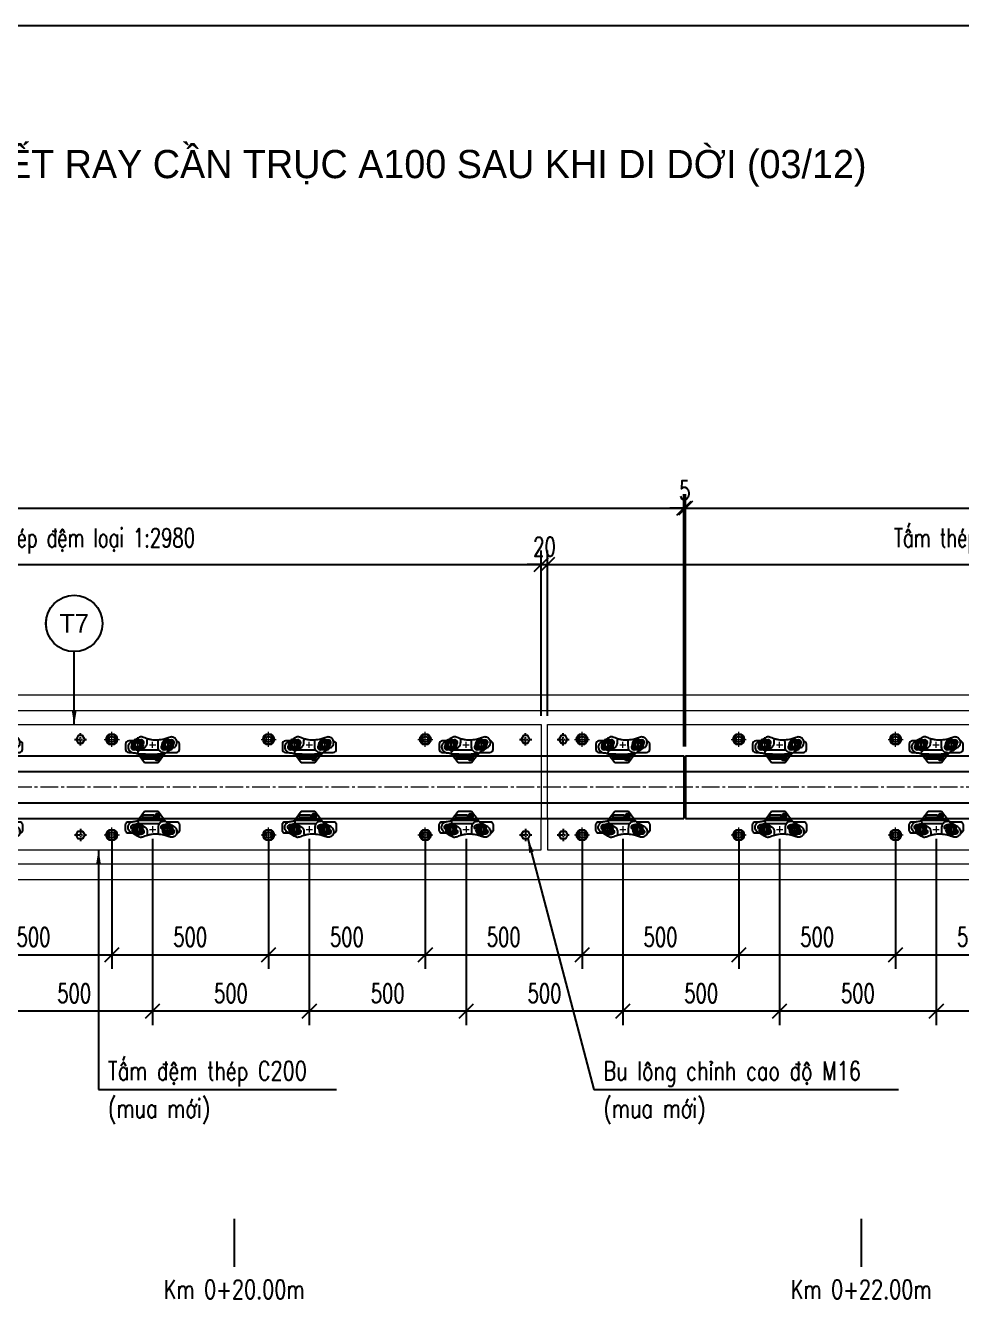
# Model space of a CAD drawing. Header units: millimetres. Extents: x 105795 to 260623, y -660711 to -234400.
# Drawn here: x 154899 to 157885, y -316960 to -312877 of the extents above; entities that cross this region are included whole.
import ezdxf
from ezdxf.enums import TextEntityAlignment as Align

# ---------------------------------------------------------------- set-up
doc = ezdxf.new("R2010")
doc.units = ezdxf.units.MM
doc.header["$LTSCALE"] = 150
doc.header["$MEASUREMENT"] = 0
doc.linetypes.add('CENTER', pattern=[2, 1.25, -0.25, 0.25, -0.25])
doc.linetypes.add('CENTER2', pattern=[1.125, 0.75, -0.125, 0.125, -0.125])
doc.layers.get('Defpoints').update_dxf_attribs({"color": 255})
for name, color, linetype in [('Bulong chinh cao do', 7, 'Continuous'), ('GhichuLytrinh', 2, 'Continuous'), ('PART', 3, 'Continuous'), ('Ray moi', 1, 'Continuous'), ('T-Dim', 8, 'Continuous'), ('T-Hatch', 8, 'Continuous'), ('T-Thay', 3, 'Continuous'), ('T-Truc', 13, 'CENTER2'), ('Tam thep dem', 2, 'Continuous'), ('TEXT', 4, 'Continuous')]:
    doc.layers.add(name, color=color, linetype=linetype)
doc.styles.add('HOA', font='VHAVAN.TTF', dxfattribs={"width": 0.85})
doc.styles.add('THUONG', font='vnsimple.shx', dxfattribs={"width": 0.75})
doc.styles.add('vnsimple', font='vnsimple.shx', dxfattribs={"width": 0.7})
doc.dimstyles.new('30L', dxfattribs={"dimscale": 300, "dimtxt": 0.2, "dimasz": 0.15, "dimexe": 0.15, "dimexo": 0.1, "dimgap": 0.09, "dimtad": 1, "dimdsep": 46, "dimtxsty": 'vnsimple', "dimblk": 'OBLIQUE', "dimcen": 0.09, "dimdle": 0.1, "dimclrd": 256, "dimclre": 256, "dimclrt": 3, "dimadec": 0, "dimazin": 0, "dimtfac": 1, "dimtix": 1, "dimtmove": 1, "dimatfit": 3, "dimfxl": 1, "dimtolj": 1, "dimtzin": 0, "dimarcsym": 0})

# ---------------------------------------------------------------- blocks, each defined once
blk = doc.blocks.new('Bulong M16 chinh cao do')
at = {"layer": 'Bulong chinh cao do', "lineweight": -3}
blk.add_lwpolyline([(-13.9, 0), (-6.9, -12), (6.9, -12), (13.9, 0), (6.9, 12), (-6.9, 12)], close=True, dxfattribs=at)
at = {"layer": 'T-Truc', "color": 250, "linetype": 'CENTER', "lineweight": -3, "ltscale": 0.1}
for p, q in [((-19.4, 0), (19.4, 0)), ((0, -19.4), (0, 19.4))]:
    blk.add_line(p, q, dxfattribs=at)
blk = doc.blocks.new('BU LONG')
at = {"layer": 'PART', "color": 2, "linetype": 'ByBlock', "lineweight": 9, "ltscale": 0.1}
for p, q in [((587063.7, -184968.2), (587063.7, -184920.2)), ((587039.7, -184944.2), (587087.7, -184944.2))]:
    blk.add_line(p, q, dxfattribs=at)
at = {"layer": 'PART', "color": 8, "linetype": 'Continuous'}
blk.add_lwpolyline([(587055.4, -184929.8), (587047.1, -184944.2), (587055.4, -184958.6), (587072.1, -184958.6), (587080.4, -184944.2), (587072.1, -184929.8)], close=True, dxfattribs=at)
at = {"layer": 'PART', "color": 2, "linetype": 'Continuous'}
for radius in [17.6, 8.8]:
    blk.add_circle((587063.7, -184944.2), radius, dxfattribs=at)
blk = doc.blocks.new('coc1')
at = {"layer": 'T-Dim', "color": 250}
for p, q in [((252126.1, -30948.7), (252141.5, -30948.7)), ((252151.5, -30976.2), (252151.5, -31038.5)), ((252171.9, -30984.6), (252171.2, -30984.6)), ((252171.2, -30984.6), (252171.3, -30985.4)), ((252174.9, -30991.4), (252177.5, -30991.4)), ((252177.5, -30983), (252175.9, -30983)), ((252175.9, -30983), (252175.9, -30984.6)), ((252175.9, -30985.9), (252175.9, -30987.5)), ((252177.5, -30987.5), (252175.9, -30987.5)), ((252177.8, -30983.6), (252177.8, -30984.6)), ((252177.8, -30986.9), (252177.8, -30985.9)), ((252178.3, -30984.6), (252178.4, -30984.6)), ((252181.8, -30986.4), (252181.8, -30984)), ((252172.9, -31027.2), (252172.9, -30993.4)), ((252174.9, -31029.2), (252177.5, -31029.2)), ((252179.5, -30993.4), (252179.5, -31027.2)), ((252126.3, -31045.1), (252141.7, -31045.1))]:
    blk.add_line(p, q, dxfattribs=at)
at = {"layer": 'T-Dim', "color": 8}
for p, q in [((252148.7, -30911), (252131.7, -30911)), ((252158.7, -30953.7), (252158.7, -30921)), ((252163.3, -30958.5), (252191, -30979.2)), ((252191, -30979.2), (252191, -31022.5)), ((252191, -31022.5), (252163.3, -31043.3)), ((252121.7, -31059.7), (252121.7, -31073)), ((252158.7, -31073), (252158.7, -31062.1)), ((252131.7, -31083), (252148.7, -31083))]:
    blk.add_line(p, q, dxfattribs=at)
at = {"layer": 'T-Dim', "color": 250}
for points in [[(252147.6, -30948.5), (252140.6, -30936.7), (252126.7, -30936.8), (252120, -30948.9), (252127.1, -30960.8), (252140.9, -30960.6)], [(252147.9, -31044.8), (252140.8, -31033), (252127, -31033.1), (252120.2, -31045.2), (252127.3, -31057.1), (252141.1, -31056.9)]]:
    blk.add_lwpolyline(points, close=True, dxfattribs=at)
blk.add_lwpolyline([(252172.3, -30985.9), (252171.8, -30985.9, -0.402189), (252171.3, -30985.4, -0.402189)], format="xyb", dxfattribs=at)
for points in [[(252171.8, -30984.6), (252171.9, -30984.6)], [(252178.3, -30985.9), (252172.3, -30985.9)], [(252174.6, -30984.6), (252178.3, -30984.6)], [(252178.1, -30984.6), (252179.1, -30984.6)], [(252179.1, -30985.9), (252178.3, -30985.9)]]:
    blk.add_lwpolyline(points, dxfattribs=at)
for centre, radius in [((252133.8, -30949.1), 17.5), ((252133.8, -30948.7), 12), ((252133.8, -30948.7), 8.21), ((252133.8, -30948.7), 7.72), ((252176.2, -30982.5), 7.99), ((252134, -31045.1), 17.7), ((252134, -31045.1), 12), ((252134, -31045.1), 8.58), ((252134, -31045.1), 7.72)]:
    blk.add_circle(centre, radius, dxfattribs=at)
for centre, radius, start, end in [((252126.7, -30936.2), 8.21, 33.8579, 204.33), ((252141.3, -30961.6), 8.21, 217.2187, 24.4659), ((252174.7, -30980.6), 4.86, 309.8531, 235.0368), ((252174.6, -30981), 3.55, 325.9393, 270.8947), ((252174.9, -30993.4), 2, 90, 180), ((252177.5, -30993.4), 2, 0, 90), ((252178.6, -30983.1), 1.56, 288.3305, 324.0231), ((252179, -30987), 1.05, 31.2028, 83.0416), ((252180.9, -30985.2), 1.54, 51.5074, 129.6961), ((252180.9, -30985.2), 1.54, 230.3039, 308.4926), ((252126.6, -31033), 8.58, 40.2477, 202.8953), ((252174.9, -31027.2), 2, 180, 270), ((252177.5, -31027.2), 2, 270, 0), ((252126.6, -31033), 8.58, 243.5906, 244.2653), ((252141.2, -31057), 8.58, 221.8793, 20.5324), ((252141.2, -31057), 8.58, 61.7402, 62.4743)]:
    blk.add_arc(centre, radius, start, end, dxfattribs=at)
at = {"layer": 'T-Dim', "color": 8}
for centre, radius, start, end in [((252131.7, -30921), 10, 90, 172.7502), ((252148.7, -30921), 10, 0, 90), ((252126.6, -31033), 8.58, 358.8777, 359.7675), ((252131.7, -31073), 10, 180, 270), ((252141.2, -31057), 8.58, 179.9374, 180.02), ((252148.7, -31073), 10, 270, 0)]:
    blk.add_arc(centre, radius, start, end, dxfattribs=at)
blk.add_open_spline([(252163.3, -30958.5), (252160.5, -30956.2), (252157.4, -30952.2), (252153.2, -30944.9), (252142, -30926.5), (252136.6, -30921.3), (252129, -30918.9), (252122.3, -30919.2), (252116.3, -30921.6), (252113.2, -30924.9), (252109.9, -30930.5), (252108.9, -30934.1), (252109, -30939.9), (252111.7, -30947.5), (252113.9, -30953.5), (252116, -30959.9), (252117.8, -30970.7), (252118.9, -30980.9), (252119.3, -30990.5), (252118.4, -30998.7), (252116, -31010.1), (252113.9, -31017.1), (252110.2, -31026.3), (252108.6, -31031.1), (252108.6, -31036), (252110, -31039.8), (252119.9, -31056.7), (252121.7, -31059.6), (252124.1, -31064.1), (252128.6, -31071), (252134.1, -31073.9), (252138.8, -31075.4), (252144.9, -31075), (252151.5, -31072.3), (252157.7, -31065.7), (252158.7, -31062.5), (252159.6, -31055.9), (252160.3, -31048.8), (252161.8, -31045.5), (252162.5, -31044.1), (252163.3, -31043.3)], degree=3, knots=[0.587392, 0.587392, 0.587392, 0.587392, 1, 2, 3, 4, 5, 6, 7, 8, 9, 10, 11, 12, 13, 14, 15, 16, 17, 18, 19, 20, 21, 22, 23, 24, 25, 26, 27, 28, 29, 30, 31, 32, 33, 34, 35, 36, 37, 37.680973, 37.680973, 37.680973, 37.680973], dxfattribs=at)
at = {"layer": 'T-Dim', "color": 250}
for points in [[(252163.2, -31042.6), (252163.2, -31038.2), (252163.3, -31005.4), (252163.3, -30985.6), (252163.2, -30962.7), (252163.3, -30959.6), (252163.1, -30959.1), (252162.1, -30958.4), (252161, -30958.3), (252159.8, -30958.4), (252159.3, -30959.4), (252159.2, -30961.2), (252159, -30964), (252158.6, -30966.7), (252158.2, -30968.6), (252157, -30970.9), (252154.7, -30973.5), (252151.8, -30976), (252149.7, -30977.4), (252146.7, -30978.8), (252142.9, -30979.4), (252130.9, -30979.5), (252124.3, -30979.6), (252121.3, -30979.6), (252118.7, -30979.8)], [(252177.8, -30983.6), (252177.8, -30983.2), (252177.7, -30983), (252177.5, -30983)], [(252177.8, -30986.9), (252177.8, -30987.3), (252177.7, -30987.5), (252177.5, -30987.5)], [(252163.2, -31042.6), (252161.8, -31043.7), (252159.6, -31043.5), (252155.8, -31043.3), (252153.2, -31041), (252149.8, -31036.1), (252145.1, -31027.2), (252143.6, -31024.1), (252141.4, -31020.8), (252138.9, -31018.5), (252135.8, -31016.1), (252132.8, -31014.9), (252130.3, -31014.2), (252119.9, -31014.1), (252117.4, -31014.1), (252115.3, -31012.2)]]:
    blk.add_open_spline(points, degree=3, dxfattribs=at)
at = {"layer": 'T-Truc', "color": 250, "lineweight": 9, "ltscale": 30}
for p, q in [((252134, -31007), (252134, -30987)), ((252144, -30997), (252124, -30997))]:
    blk.add_line(p, q, dxfattribs=at)
blk = doc.blocks.new('mnmnbvmnbvmnbmnbbn')
at = {"layer": 'Tam thep dem', "lineweight": 9, "ltscale": 0.5}
for points in [[(0, -300), (0, 0), (2980, 0), (2980, -300)], [(0, -300), (0, -400), (2980, -400), (2980, -300)]]:
    blk.add_lwpolyline(points, dxfattribs=at)
at = {"layer": 'Bulong chinh cao do', "linetype": 'Continuous'}
for p in [(50, -47.5), (1510, -47.5), (2930, -47.5)]:
    blk.add_blockref('Bulong M16 chinh cao do', p, dxfattribs=at)
at = {"layer": 'Bulong chinh cao do', "linetype": 'Continuous', "xscale": -1, "rotation": 180}
for p in [(50, -352.5), (1510, -352.5), (2930, -352.5)]:
    blk.add_blockref('Bulong M16 chinh cao do', p, dxfattribs=at)
at = {"layer": 'PART', "linetype": 'Continuous'}
for p in [(-586953.7, 184896.7), (-586453.7, 184896.7), (-585953.7, 184896.7), (-585453.7, 184896.7), (-584953.7, 184896.7), (-584453.7, 184896.7), (-586953.7, 184591.7), (-586453.7, 184591.7), (-585953.7, 184591.7), (-585453.7, 184591.7), (-584953.7, 184591.7), (-584453.7, 184591.7)]:
    blk.add_blockref('BU LONG', p, dxfattribs=at)
at = {"layer": 'T-Dim', "rotation": 270}
for p in [(31237, 252069), (31737, 252069), (32236.3, 252069, 616), (32737, 252069), (33237, 252069), (33737, 252069)]:
    blk.add_blockref('coc1', p, dxfattribs=at)
at = {"layer": 'T-Dim', "xscale": -1, "rotation": 270}
for p in [(31237, -252469), (31737, -252469), (32236.3, -252469, 616), (32737, -252469), (33237, -252469), (33737, -252469)]:
    blk.add_blockref('coc1', p, dxfattribs=at)
blk = doc.blocks.new('_Oblique')
at = {"color": 0, "linetype": 'ByBlock', "lineweight": -2}
blk.add_line((-0.5, -0.5), (0.5, 0.5), dxfattribs=at)
blk = doc.blocks.new('*D131')
at = {"layer": 'Defpoints', "color": 0, "linetype": 'Continuous', "transparency": 16777216}
for p in [(154674.5, -315447.7), (155174.5, -315447.7), (155174.5, -315841.7)]:
    blk.add_point(p, dxfattribs=at)
at = {"layer": 'T-Dim', "linetype": 'Continuous', "lineweight": -2, "transparency": 16777216}
for p, q in [((154674.5, -315477.7), (154674.5, -315886.7)), ((155174.5, -315477.7), (155174.5, -315886.7)), ((154644.5, -315841.7), (155204.5, -315841.7))]:
    blk.add_line(p, q, dxfattribs=at)
at = {"layer": 'T-Dim', "linetype": 'Continuous', "lineweight": -2, "transparency": 16777216, "xscale": 45, "yscale": 45, "zscale": 45, "rotation": 180}
blk.add_blockref('_Oblique', (154674.5, -315841.7), dxfattribs=at)
at = {"layer": 'T-Dim', "linetype": 'Continuous', "lineweight": -2, "transparency": 16777216, "xscale": 45, "yscale": 45, "zscale": 45}
blk.add_blockref('_Oblique', (155174.5, -315841.7), dxfattribs=at)
at = {"layer": 'T-Dim', "color": 3, "linetype": 'Continuous', "transparency": 16777216, "insert": (154924.5, -315784.7), "char_height": 60, "attachment_point": 5, "style": 'vnsimple'}
blk.add_mtext('\\A1;500', dxfattribs=at)
blk = doc.blocks.new('*D132')
at = {"layer": 'Defpoints', "color": 0, "linetype": 'Continuous', "transparency": 16777216}
for p in [(154804.5, -315441.6), (155304.5, -315441.6), (154804.5, -316021.7)]:
    blk.add_point(p, dxfattribs=at)
at = {"layer": 'T-Dim', "linetype": 'Continuous', "lineweight": -2, "transparency": 16777216}
for p, q in [((154804.5, -315471.6), (154804.5, -316066.7)), ((155304.5, -315471.6), (155304.5, -316066.7)), ((155334.5, -316021.7), (154774.5, -316021.7))]:
    blk.add_line(p, q, dxfattribs=at)
at = {"layer": 'T-Dim', "linetype": 'Continuous', "lineweight": -2, "transparency": 16777216, "xscale": 45, "yscale": 45, "zscale": 45, "rotation": 180}
blk.add_blockref('_Oblique', (154804.5, -316021.7), dxfattribs=at)
at = {"layer": 'T-Dim', "linetype": 'Continuous', "lineweight": -2, "transparency": 16777216, "xscale": 45, "yscale": 45, "zscale": 45}
blk.add_blockref('_Oblique', (155304.5, -316021.7), dxfattribs=at)
at = {"layer": 'T-Dim', "color": 3, "linetype": 'Continuous', "transparency": 16777216, "insert": (155054.5, -315964.7), "char_height": 60, "attachment_point": 5, "style": 'vnsimple'}
blk.add_mtext('\\A1;500', dxfattribs=at)
blk = doc.blocks.new('*D133')
at = {"layer": 'Defpoints', "color": 0, "linetype": 'Continuous', "transparency": 16777216}
for p in [(155174.5, -315447.7), (155674.5, -315447.7), (155674.5, -315841.7)]:
    blk.add_point(p, dxfattribs=at)
at = {"layer": 'T-Dim', "linetype": 'Continuous', "lineweight": -2, "transparency": 16777216}
for p, q in [((155174.5, -315477.7), (155174.5, -315886.7)), ((155674.5, -315477.7), (155674.5, -315886.7)), ((155144.5, -315841.7), (155704.5, -315841.7))]:
    blk.add_line(p, q, dxfattribs=at)
at = {"layer": 'T-Dim', "linetype": 'Continuous', "lineweight": -2, "transparency": 16777216, "xscale": 45, "yscale": 45, "zscale": 45, "rotation": 180}
blk.add_blockref('_Oblique', (155174.5, -315841.7), dxfattribs=at)
at = {"layer": 'T-Dim', "linetype": 'Continuous', "lineweight": -2, "transparency": 16777216, "xscale": 45, "yscale": 45, "zscale": 45}
blk.add_blockref('_Oblique', (155674.5, -315841.7), dxfattribs=at)
at = {"layer": 'T-Dim', "color": 3, "linetype": 'Continuous', "transparency": 16777216, "insert": (155424.5, -315784.7), "char_height": 60, "attachment_point": 5, "style": 'vnsimple'}
blk.add_mtext('\\A1;500', dxfattribs=at)
blk = doc.blocks.new('*D134')
at = {"layer": 'Defpoints', "color": 0, "linetype": 'Continuous', "transparency": 16777216}
for p in [(155304.5, -315441.6), (155804.5, -315441.6), (155304.5, -316021.7)]:
    blk.add_point(p, dxfattribs=at)
at = {"layer": 'T-Dim', "linetype": 'Continuous', "lineweight": -2, "transparency": 16777216}
for p, q in [((155304.5, -315471.6), (155304.5, -316066.7)), ((155804.5, -315471.6), (155804.5, -316066.7)), ((155834.5, -316021.7), (155274.5, -316021.7))]:
    blk.add_line(p, q, dxfattribs=at)
at = {"layer": 'T-Dim', "linetype": 'Continuous', "lineweight": -2, "transparency": 16777216, "xscale": 45, "yscale": 45, "zscale": 45, "rotation": 180}
blk.add_blockref('_Oblique', (155304.5, -316021.7), dxfattribs=at)
at = {"layer": 'T-Dim', "linetype": 'Continuous', "lineweight": -2, "transparency": 16777216, "xscale": 45, "yscale": 45, "zscale": 45}
blk.add_blockref('_Oblique', (155804.5, -316021.7), dxfattribs=at)
at = {"layer": 'T-Dim', "color": 3, "linetype": 'Continuous', "transparency": 16777216, "insert": (155554.5, -315964.7), "char_height": 60, "attachment_point": 5, "style": 'vnsimple'}
blk.add_mtext('\\A1;500', dxfattribs=at)
blk = doc.blocks.new('*D135')
at = {"layer": 'Defpoints', "color": 0, "linetype": 'Continuous', "transparency": 16777216}
for p in [(155674.5, -315447.7), (156174.5, -315447.7), (156174.5, -315841.7)]:
    blk.add_point(p, dxfattribs=at)
at = {"layer": 'T-Dim', "linetype": 'Continuous', "lineweight": -2, "transparency": 16777216}
for p, q in [((155674.5, -315477.7), (155674.5, -315886.7)), ((156174.5, -315477.7), (156174.5, -315886.7)), ((155644.5, -315841.7), (156204.5, -315841.7))]:
    blk.add_line(p, q, dxfattribs=at)
at = {"layer": 'T-Dim', "linetype": 'Continuous', "lineweight": -2, "transparency": 16777216, "xscale": 45, "yscale": 45, "zscale": 45, "rotation": 180}
blk.add_blockref('_Oblique', (155674.5, -315841.7), dxfattribs=at)
at = {"layer": 'T-Dim', "linetype": 'Continuous', "lineweight": -2, "transparency": 16777216, "xscale": 45, "yscale": 45, "zscale": 45}
blk.add_blockref('_Oblique', (156174.5, -315841.7), dxfattribs=at)
at = {"layer": 'T-Dim', "color": 3, "linetype": 'Continuous', "transparency": 16777216, "insert": (155924.5, -315784.7), "char_height": 60, "attachment_point": 5, "style": 'vnsimple'}
blk.add_mtext('\\A1;500', dxfattribs=at)
blk = doc.blocks.new('*D136')
at = {"layer": 'Defpoints', "color": 0, "linetype": 'Continuous', "transparency": 16777216}
for p in [(155804.5, -315441.6), (156304.5, -315441.6), (155804.5, -316021.7)]:
    blk.add_point(p, dxfattribs=at)
at = {"layer": 'T-Dim', "linetype": 'Continuous', "lineweight": -2, "transparency": 16777216}
for p, q in [((155804.5, -315471.6), (155804.5, -316066.7)), ((156304.5, -315471.6), (156304.5, -316066.7)), ((156334.5, -316021.7), (155774.5, -316021.7))]:
    blk.add_line(p, q, dxfattribs=at)
at = {"layer": 'T-Dim', "linetype": 'Continuous', "lineweight": -2, "transparency": 16777216, "xscale": 45, "yscale": 45, "zscale": 45, "rotation": 180}
blk.add_blockref('_Oblique', (155804.5, -316021.7), dxfattribs=at)
at = {"layer": 'T-Dim', "linetype": 'Continuous', "lineweight": -2, "transparency": 16777216, "xscale": 45, "yscale": 45, "zscale": 45}
blk.add_blockref('_Oblique', (156304.5, -316021.7), dxfattribs=at)
at = {"layer": 'T-Dim', "color": 3, "linetype": 'Continuous', "transparency": 16777216, "insert": (156054.5, -315964.7), "char_height": 60, "attachment_point": 5, "style": 'vnsimple'}
blk.add_mtext('\\A1;500', dxfattribs=at)
blk = doc.blocks.new('*D137')
at = {"layer": 'Defpoints', "color": 0, "linetype": 'Continuous', "transparency": 16777216}
for p in [(156174.5, -315447.7), (156674.5, -315447.7), (156674.5, -315841.7)]:
    blk.add_point(p, dxfattribs=at)
at = {"layer": 'T-Dim', "linetype": 'Continuous', "lineweight": -2, "transparency": 16777216}
for p, q in [((156174.5, -315477.7), (156174.5, -315886.7)), ((156674.5, -315477.7), (156674.5, -315886.7)), ((156144.5, -315841.7), (156704.5, -315841.7))]:
    blk.add_line(p, q, dxfattribs=at)
at = {"layer": 'T-Dim', "linetype": 'Continuous', "lineweight": -2, "transparency": 16777216, "xscale": 45, "yscale": 45, "zscale": 45, "rotation": 180}
blk.add_blockref('_Oblique', (156174.5, -315841.7), dxfattribs=at)
at = {"layer": 'T-Dim', "linetype": 'Continuous', "lineweight": -2, "transparency": 16777216, "xscale": 45, "yscale": 45, "zscale": 45}
blk.add_blockref('_Oblique', (156674.5, -315841.7), dxfattribs=at)
at = {"layer": 'T-Dim', "color": 3, "linetype": 'Continuous', "transparency": 16777216, "insert": (156424.5, -315784.7), "char_height": 60, "attachment_point": 5, "style": 'vnsimple'}
blk.add_mtext('\\A1;500', dxfattribs=at)
blk = doc.blocks.new('*D138')
at = {"layer": 'Defpoints', "color": 0, "linetype": 'Continuous', "transparency": 16777216}
for p in [(156304.5, -315441.6), (156804.5, -315441.6), (156304.5, -316021.7)]:
    blk.add_point(p, dxfattribs=at)
at = {"layer": 'T-Dim', "linetype": 'Continuous', "lineweight": -2, "transparency": 16777216}
for p, q in [((156304.5, -315471.6), (156304.5, -316066.7)), ((156804.5, -315471.6), (156804.5, -316066.7)), ((156834.5, -316021.7), (156274.5, -316021.7))]:
    blk.add_line(p, q, dxfattribs=at)
at = {"layer": 'T-Dim', "linetype": 'Continuous', "lineweight": -2, "transparency": 16777216, "xscale": 45, "yscale": 45, "zscale": 45, "rotation": 180}
blk.add_blockref('_Oblique', (156304.5, -316021.7), dxfattribs=at)
at = {"layer": 'T-Dim', "linetype": 'Continuous', "lineweight": -2, "transparency": 16777216, "xscale": 45, "yscale": 45, "zscale": 45}
blk.add_blockref('_Oblique', (156804.5, -316021.7), dxfattribs=at)
at = {"layer": 'T-Dim', "color": 3, "linetype": 'Continuous', "transparency": 16777216, "insert": (156554.5, -315964.7), "char_height": 60, "attachment_point": 5, "style": 'vnsimple'}
blk.add_mtext('\\A1;500', dxfattribs=at)
blk = doc.blocks.new('*D139')
at = {"layer": 'Defpoints', "color": 0, "linetype": 'Continuous', "transparency": 16777216}
for p in [(156674.5, -315447.7), (157174.5, -315447.7), (157174.5, -315841.7)]:
    blk.add_point(p, dxfattribs=at)
at = {"layer": 'T-Dim', "linetype": 'Continuous', "lineweight": -2, "transparency": 16777216}
for p, q in [((156674.5, -315477.7), (156674.5, -315886.7)), ((157174.5, -315477.7), (157174.5, -315886.7)), ((156644.5, -315841.7), (157204.5, -315841.7))]:
    blk.add_line(p, q, dxfattribs=at)
at = {"layer": 'T-Dim', "linetype": 'Continuous', "lineweight": -2, "transparency": 16777216, "xscale": 45, "yscale": 45, "zscale": 45, "rotation": 180}
blk.add_blockref('_Oblique', (156674.5, -315841.7), dxfattribs=at)
at = {"layer": 'T-Dim', "linetype": 'Continuous', "lineweight": -2, "transparency": 16777216, "xscale": 45, "yscale": 45, "zscale": 45}
blk.add_blockref('_Oblique', (157174.5, -315841.7), dxfattribs=at)
at = {"layer": 'T-Dim', "color": 3, "linetype": 'Continuous', "transparency": 16777216, "insert": (156924.5, -315784.7), "char_height": 60, "attachment_point": 5, "style": 'vnsimple'}
blk.add_mtext('\\A1;500', dxfattribs=at)
blk = doc.blocks.new('*D140')
at = {"layer": 'Defpoints', "color": 0, "linetype": 'Continuous', "transparency": 16777216}
for p in [(156804.5, -315441.6), (157304.5, -315441.6), (156804.5, -316021.7)]:
    blk.add_point(p, dxfattribs=at)
at = {"layer": 'T-Dim', "linetype": 'Continuous', "lineweight": -2, "transparency": 16777216}
for p, q in [((156804.5, -315471.6), (156804.5, -316066.7)), ((157304.5, -315471.6), (157304.5, -316066.7)), ((157334.5, -316021.7), (156774.5, -316021.7))]:
    blk.add_line(p, q, dxfattribs=at)
at = {"layer": 'T-Dim', "linetype": 'Continuous', "lineweight": -2, "transparency": 16777216, "xscale": 45, "yscale": 45, "zscale": 45, "rotation": 180}
blk.add_blockref('_Oblique', (156804.5, -316021.7), dxfattribs=at)
at = {"layer": 'T-Dim', "linetype": 'Continuous', "lineweight": -2, "transparency": 16777216, "xscale": 45, "yscale": 45, "zscale": 45}
blk.add_blockref('_Oblique', (157304.5, -316021.7), dxfattribs=at)
at = {"layer": 'T-Dim', "color": 3, "linetype": 'Continuous', "transparency": 16777216, "insert": (157054.5, -315964.7), "char_height": 60, "attachment_point": 5, "style": 'vnsimple'}
blk.add_mtext('\\A1;500', dxfattribs=at)
blk = doc.blocks.new('*D141')
at = {"layer": 'Defpoints', "color": 0, "linetype": 'Continuous', "transparency": 16777216}
for p in [(157174.5, -315447.7), (157674.5, -315447.7), (157674.5, -315841.7)]:
    blk.add_point(p, dxfattribs=at)
at = {"layer": 'T-Dim', "linetype": 'Continuous', "lineweight": -2, "transparency": 16777216}
for p, q in [((157174.5, -315477.7), (157174.5, -315886.7)), ((157674.5, -315477.7), (157674.5, -315886.7)), ((157144.5, -315841.7), (157704.5, -315841.7))]:
    blk.add_line(p, q, dxfattribs=at)
at = {"layer": 'T-Dim', "linetype": 'Continuous', "lineweight": -2, "transparency": 16777216, "xscale": 45, "yscale": 45, "zscale": 45, "rotation": 180}
blk.add_blockref('_Oblique', (157174.5, -315841.7), dxfattribs=at)
at = {"layer": 'T-Dim', "linetype": 'Continuous', "lineweight": -2, "transparency": 16777216, "xscale": 45, "yscale": 45, "zscale": 45}
blk.add_blockref('_Oblique', (157674.5, -315841.7), dxfattribs=at)
at = {"layer": 'T-Dim', "color": 3, "linetype": 'Continuous', "transparency": 16777216, "insert": (157424.5, -315784.7), "char_height": 60, "attachment_point": 5, "style": 'vnsimple'}
blk.add_mtext('\\A1;500', dxfattribs=at)
blk = doc.blocks.new('*D142')
at = {"layer": 'Defpoints', "color": 0, "linetype": 'Continuous', "transparency": 16777216}
for p in [(157304.5, -315441.6), (157804.5, -315441.6), (157304.5, -316021.7)]:
    blk.add_point(p, dxfattribs=at)
at = {"layer": 'T-Dim', "linetype": 'Continuous', "lineweight": -2, "transparency": 16777216}
for p, q in [((157304.5, -315471.6), (157304.5, -316066.7)), ((157804.5, -315471.6), (157804.5, -316066.7)), ((157834.5, -316021.7), (157274.5, -316021.7))]:
    blk.add_line(p, q, dxfattribs=at)
at = {"layer": 'T-Dim', "linetype": 'Continuous', "lineweight": -2, "transparency": 16777216, "xscale": 45, "yscale": 45, "zscale": 45, "rotation": 180}
blk.add_blockref('_Oblique', (157304.5, -316021.7), dxfattribs=at)
at = {"layer": 'T-Dim', "linetype": 'Continuous', "lineweight": -2, "transparency": 16777216, "xscale": 45, "yscale": 45, "zscale": 45}
blk.add_blockref('_Oblique', (157804.5, -316021.7), dxfattribs=at)
at = {"layer": 'T-Dim', "color": 3, "linetype": 'Continuous', "transparency": 16777216, "insert": (157554.5, -315964.7), "char_height": 60, "attachment_point": 5, "style": 'vnsimple'}
blk.add_mtext('\\A1;500', dxfattribs=at)
blk = doc.blocks.new('*D143')
at = {"layer": 'Defpoints', "color": 0, "linetype": 'Continuous', "transparency": 16777216}
for p in [(157674.5, -315447.7), (158174.5, -315447.7), (158174.5, -315841.7)]:
    blk.add_point(p, dxfattribs=at)
at = {"layer": 'T-Dim', "linetype": 'Continuous', "lineweight": -2, "transparency": 16777216}
for p, q in [((157674.5, -315477.7), (157674.5, -315886.7)), ((158174.5, -315477.7), (158174.5, -315886.7)), ((157644.5, -315841.7), (158204.5, -315841.7))]:
    blk.add_line(p, q, dxfattribs=at)
at = {"layer": 'T-Dim', "linetype": 'Continuous', "lineweight": -2, "transparency": 16777216, "xscale": 45, "yscale": 45, "zscale": 45, "rotation": 180}
blk.add_blockref('_Oblique', (157674.5, -315841.7), dxfattribs=at)
at = {"layer": 'T-Dim', "linetype": 'Continuous', "lineweight": -2, "transparency": 16777216, "xscale": 45, "yscale": 45, "zscale": 45}
blk.add_blockref('_Oblique', (158174.5, -315841.7), dxfattribs=at)
at = {"layer": 'T-Dim', "color": 3, "linetype": 'Continuous', "transparency": 16777216, "insert": (157924.5, -315784.7), "char_height": 60, "attachment_point": 5, "style": 'vnsimple'}
blk.add_mtext('\\A1;500', dxfattribs=at)
blk = doc.blocks.new('*D144')
at = {"layer": 'Defpoints', "color": 0, "linetype": 'Continuous', "transparency": 16777216}
for p in [(157804.5, -315441.6), (158304.5, -315441.6), (157804.5, -316021.7)]:
    blk.add_point(p, dxfattribs=at)
at = {"layer": 'T-Dim', "linetype": 'Continuous', "lineweight": -2, "transparency": 16777216}
for p, q in [((157804.5, -315471.6), (157804.5, -316066.7)), ((158304.5, -315471.6), (158304.5, -316066.7)), ((158334.5, -316021.7), (157774.5, -316021.7))]:
    blk.add_line(p, q, dxfattribs=at)
at = {"layer": 'T-Dim', "linetype": 'Continuous', "lineweight": -2, "transparency": 16777216, "xscale": 45, "yscale": 45, "zscale": 45, "rotation": 180}
blk.add_blockref('_Oblique', (157804.5, -316021.7), dxfattribs=at)
at = {"layer": 'T-Dim', "linetype": 'Continuous', "lineweight": -2, "transparency": 16777216, "xscale": 45, "yscale": 45, "zscale": 45}
blk.add_blockref('_Oblique', (158304.5, -316021.7), dxfattribs=at)
at = {"layer": 'T-Dim', "color": 3, "linetype": 'Continuous', "transparency": 16777216, "insert": (158054.5, -315964.7), "char_height": 60, "attachment_point": 5, "style": 'vnsimple'}
blk.add_mtext('\\A1;500', dxfattribs=at)
blk = doc.blocks.new('*D461')
at = {"layer": 'Defpoints', "color": 0, "transparency": 16777216}
for p in [(156544.5, -314596.7), (153564.5, -315109.4), (156544.5, -315109.4)]:
    blk.add_point(p, dxfattribs=at)
at = {"layer": 'T-Dim', "lineweight": -2, "transparency": 16777216}
for p, q in [((153564.5, -315079.4), (153564.5, -314551.7)), ((156544.5, -315079.4), (156544.5, -314551.7)), ((153534.5, -314596.7), (156574.5, -314596.7))]:
    blk.add_line(p, q, dxfattribs=at)
at = {"layer": 'T-Dim', "lineweight": -2, "transparency": 16777216, "xscale": 45, "yscale": 45, "zscale": 45, "rotation": 180}
blk.add_blockref('_Oblique', (153564.5, -314596.7), dxfattribs=at)
at = {"layer": 'T-Dim', "lineweight": -2, "transparency": 16777216, "xscale": 45, "yscale": 45, "zscale": 45}
blk.add_blockref('_Oblique', (156544.5, -314596.7), dxfattribs=at)
at = {"layer": 'T-Dim', "color": 3, "transparency": 16777216, "insert": (155054.5, -314521.1), "char_height": 60, "attachment_point": 5, "style": 'vnsimple'}
blk.add_mtext('\\A1;TÊm thÐp ®Öm lo¹i 1:2980', dxfattribs=at)
blk = doc.blocks.new('*D462')
at = {"layer": 'Defpoints', "color": 0, "linetype": 'Continuous', "transparency": 16777216}
for p in [(156564.5, -314596.7), (156544.5, -315106.7), (156564.5, -315106.7)]:
    blk.add_point(p, dxfattribs=at)
at = {"layer": 'T-Dim', "linetype": 'Continuous', "lineweight": -2, "transparency": 16777216}
for p, q in [((156544.5, -315076.7), (156544.5, -314551.7)), ((156564.5, -315076.7), (156564.5, -314551.7)), ((156544.5, -314596.7), (156499.5, -314596.7)), ((156544.5, -314596.7), (156564.5, -314596.7)), ((156564.5, -314596.7), (156609.5, -314596.7))]:
    blk.add_line(p, q, dxfattribs=at)
at = {"layer": 'T-Dim', "linetype": 'Continuous', "lineweight": -2, "transparency": 16777216, "xscale": 45, "yscale": 45, "zscale": 45}
blk.add_blockref('_Oblique', (156544.5, -314596.7), dxfattribs=at)
at = {"layer": 'T-Dim', "linetype": 'Continuous', "lineweight": -2, "transparency": 16777216, "xscale": 45, "yscale": 45, "zscale": 45, "rotation": 180}
blk.add_blockref('_Oblique', (156564.5, -314596.7), dxfattribs=at)
at = {"layer": 'T-Dim', "color": 3, "linetype": 'Continuous', "transparency": 16777216, "insert": (156554.5, -314539.7), "char_height": 60, "attachment_point": 5, "style": 'vnsimple'}
blk.add_mtext('\\A1;20', dxfattribs=at)
blk = doc.blocks.new('*D463')
at = {"layer": 'Defpoints', "color": 0, "transparency": 16777216}
for p in [(159544.5, -314596.7), (156564.5, -315109.4), (159544.5, -315109.4)]:
    blk.add_point(p, dxfattribs=at)
at = {"layer": 'T-Dim', "lineweight": -2, "transparency": 16777216}
for p, q in [((156564.5, -315079.4), (156564.5, -314551.7)), ((159544.5, -315079.4), (159544.5, -314551.7)), ((156534.5, -314596.7), (159574.5, -314596.7))]:
    blk.add_line(p, q, dxfattribs=at)
at = {"layer": 'T-Dim', "lineweight": -2, "transparency": 16777216, "xscale": 45, "yscale": 45, "zscale": 45, "rotation": 180}
blk.add_blockref('_Oblique', (156564.5, -314596.7), dxfattribs=at)
at = {"layer": 'T-Dim', "lineweight": -2, "transparency": 16777216, "xscale": 45, "yscale": 45, "zscale": 45}
blk.add_blockref('_Oblique', (159544.5, -314596.7), dxfattribs=at)
at = {"layer": 'T-Dim', "color": 3, "transparency": 16777216, "insert": (158054.5, -314521.1), "char_height": 60, "attachment_point": 5, "style": 'vnsimple'}
blk.add_mtext('\\A1;TÊm thÐp ®Öm lo¹i 1:2980', dxfattribs=at)
blk = doc.blocks.new('*D542')
at = {"layer": 'Defpoints', "color": 0, "transparency": 16777216}
for p in [(156999.5, -314416.7), (145159.5, -315206.7), (156999.5, -315206.7)]:
    blk.add_point(p, dxfattribs=at)
at = {"layer": 'T-Hatch', "lineweight": -2, "transparency": 16777216}
for p, q in [((145159.5, -315176.7), (145159.5, -314371.7)), ((156999.5, -315176.7), (156999.5, -314371.7)), ((145129.5, -314416.7), (157029.5, -314416.7))]:
    blk.add_line(p, q, dxfattribs=at)
at = {"layer": 'T-Hatch', "lineweight": -2, "transparency": 16777216, "xscale": 45, "yscale": 45, "zscale": 45, "rotation": 180}
blk.add_blockref('_Oblique', (145159.5, -314416.7), dxfattribs=at)
at = {"layer": 'T-Hatch', "lineweight": -2, "transparency": 16777216, "xscale": 45, "yscale": 45, "zscale": 45}
blk.add_blockref('_Oblique', (156999.5, -314416.7), dxfattribs=at)
at = {"layer": 'T-Hatch', "color": 3, "transparency": 16777216, "insert": (151079.5, -314344), "char_height": 60, "attachment_point": 5, "style": 'vnsimple'}
blk.add_mtext('\\A1;Thanh ray tËn dông l¹i (ray S2):11840', dxfattribs=at)
blk = doc.blocks.new('*D543')
at = {"layer": 'Defpoints', "color": 0, "transparency": 16777216}
for p in [(168844.5, -314416.7), (157004.5, -315206.7), (168844.5, -315206.7)]:
    blk.add_point(p, dxfattribs=at)
at = {"layer": 'T-Hatch', "lineweight": -2, "transparency": 16777216}
for p, q in [((157004.5, -315176.7), (157004.5, -314371.7)), ((168844.5, -315176.7), (168844.5, -314371.7)), ((156974.5, -314416.7), (168874.5, -314416.7))]:
    blk.add_line(p, q, dxfattribs=at)
at = {"layer": 'T-Hatch', "lineweight": -2, "transparency": 16777216, "xscale": 45, "yscale": 45, "zscale": 45, "rotation": 180}
blk.add_blockref('_Oblique', (157004.5, -314416.7), dxfattribs=at)
at = {"layer": 'T-Hatch', "lineweight": -2, "transparency": 16777216, "xscale": 45, "yscale": 45, "zscale": 45}
blk.add_blockref('_Oblique', (168844.5, -314416.7), dxfattribs=at)
at = {"layer": 'T-Hatch', "color": 3, "transparency": 16777216, "insert": (162924.5, -314344), "char_height": 60, "attachment_point": 5, "style": 'vnsimple'}
blk.add_mtext('\\A1;Thanh ray tËn dông l¹i (ray S3):11840', dxfattribs=at)
blk = doc.blocks.new('*D1115')
at = {"layer": 'Defpoints', "color": 0, "linetype": 'Continuous', "transparency": 16777216}
for p in [(157004.5, -314416.7), (157004.5, -314456.8), (156999.5, -315206.7)]:
    blk.add_point(p, dxfattribs=at)
at = {"layer": 'T-Hatch', "linetype": 'Continuous', "lineweight": -2, "transparency": 16777216}
for p, q in [((156999.5, -315176.7), (156999.5, -314371.7)), ((157004.5, -314426.8), (157004.5, -314371.7)), ((156999.5, -314416.7), (156954.5, -314416.7)), ((156999.5, -314416.7), (157004.5, -314416.7)), ((157004.5, -314416.7), (157049.5, -314416.7))]:
    blk.add_line(p, q, dxfattribs=at)
at = {"layer": 'T-Hatch', "linetype": 'Continuous', "lineweight": -2, "transparency": 16777216, "xscale": 45, "yscale": 45, "zscale": 45}
blk.add_blockref('_Oblique', (156999.5, -314416.7), dxfattribs=at)
at = {"layer": 'T-Hatch', "linetype": 'Continuous', "lineweight": -2, "transparency": 16777216, "xscale": 45, "yscale": 45, "zscale": 45, "rotation": 180}
blk.add_blockref('_Oblique', (157004.5, -314416.7), dxfattribs=at)
at = {"layer": 'T-Hatch', "color": 3, "linetype": 'Continuous', "transparency": 16777216, "insert": (157002, -314359.7), "char_height": 60, "attachment_point": 5, "style": 'vnsimple'}
blk.add_mtext('\\A1;5', dxfattribs=at)
blk = doc.blocks.new('Chi dan')
at = {"layer": 'T-Dim'}
blk.add_leader([(0, -245), (0, -10)], dimstyle='30L', override={"dimgap": 0.09, "dimtad": 0}, dxfattribs=at)
blk.add_wipeout([(68.5, 138.4), (60.6, 146.5), (51.8, 153.6), (42.2, 159.5), (31.9, 164.2), (21.1, 167.5), (10, 169.4), (-1.3, 170), (-12.6, 169.1), (-23.7, 166.8), (-34.4, 163.2), (-44.5, 158.2), (-54, 152), (-62.6, 144.7), (-70.2, 136.3), (-76.7, 127.1), (-82, 117.1), (-86, 106.5), (-88.6, 95.5), (-89.9, 84.3), (-89.7, 73), (-88.1, 61.8), (-85.2, 50.9), (-80.9, 40.5), (-75.3, 30.7), (-68.5, 21.6), (-60.6, 13.5), (-51.8, 6.4), (-42.2, 0.5), (-31.9, -4.2), (-21.1, -7.5), (-10, -9.4), (1.3, -10), (12.6, -9.1), (23.7, -6.8), (34.4, -3.2), (44.5, 1.8), (54, 8), (62.6, 15.3), (70.2, 23.7), (76.7, 32.9), (82, 42.9), (86, 53.5), (88.6, 64.5), (89.9, 75.7), (89.7, 87), (88.1, 98.2), (85.2, 109.1), (80.9, 119.5), (75.3, 129.3)]).dxf.layer = 'T-Dim'
blk.add_circle((0, 80), 90, dxfattribs=at)

msp = doc.modelspace()

# ---------------------------------------------------------------- linework, layer by layer
at = {"layer": 'GhichuLytrinh', "color": 8}
for p, q in [((155564.457, -316683.657), (155564.457, -316837.371)), ((157564.457, -316683.657), (157564.457, -316837.371))]:
    msp.add_line(p, q, dxfattribs=at)
at = {"layer": 'Ray moi', "linetype": 'Continuous'}
for p, q in [((145159.457, -315206.746), (156999.457, -315206.746)), ((157004.457, -315206.746), (168844.457, -315206.746)), ((145159.457, -315256.746), (156999.457, -315256.746)), ((157004.457, -315256.746), (168844.457, -315256.746)), ((145159.457, -315356.746), (156999.457, -315356.746)), ((157004.457, -315356.746), (168844.457, -315356.746)), ((145159.457, -315406.746), (156999.457, -315406.746)), ((157004.457, -315406.746), (168844.457, -315406.746))]:
    msp.add_line(p, q, dxfattribs=at)
for points in [[(156999.457, -315206.746), (156999.457, -315406.746)], [(157004.457, -315206.746), (157004.457, -315406.746)]]:
    msp.add_lwpolyline(points, dxfattribs=at)
at = {"layer": 'T-Thay', "color": 3, "lineweight": 13}
for p, q in [((135564.457, -315011.746), (235524.457, -315011.746)), ((135564.457, -315601.746), (235524.457, -315601.746))]:
    msp.add_line(p, q, dxfattribs=at)
at = {"layer": 'T-Thay', "color": 7, "lineweight": 13}
for p, q in [((135564.457, -315061.746), (235524.457, -315061.746)), ((135564.457, -315551.746), (235524.457, -315551.746))]:
    msp.add_line(p, q, dxfattribs=at)
at = {"layer": 'T-Truc', "lineweight": 9, "ltscale": 0.5}
msp.add_line((239884.457, -315306.746), (135564.457, -315306.746), dxfattribs=at)

# ---------------------------------------------------------------- block references
at = {"linetype": 'Continuous'}
for p in [(153564.457, -315106.746), (156564.457, -315106.746)]:
    msp.add_blockref('mnmnbvmnbvmnbmnbbn', p, dxfattribs=at)

# ---------------------------------------------------------------- texts
at = {"layer": 'TEXT', "style": 'HOA'}
msp.add_text('mÆt b»ng CHI TIÕT ray cÇn trôc A100 SAU KHI DI DêI (03/12)', height=90, dxfattribs=at).set_placement((155704.655, -313318.75), align=Align.MIDDLE_CENTER)
at = {"layer": 'TEXT', "style": 'THUONG', "width": 0.75}
for s, p in [('TÊm ®Öm thÐp C200', (155162.063, -316241.744)), ('Bu l«ng chØnh cao ®é M16', (156742.35, -316241.744)), ('(mua míi)', (155162.063, -316361.744)), ('(mua míi)', (156742.35, -316361.744))]:
    msp.add_text(s, height=60, dxfattribs=at).set_placement(p)
for s, p in [('Km 0+20.00m', (155564.457, -316909.332)), ('Km 0+22.00m', (157564.457, -316909.332))]:
    msp.add_text(s, height=60, dxfattribs=at).set_placement(p, align=Align.MIDDLE_CENTER)

# ---------------------------------------------------------------- dimensions: what is measured, and where the dimension line sits
at = {"layer": 'T-Dim'}
dim = msp.add_linear_dim(base=(159544.457, -314596.688), p1=(156564.457, -315109.386), p2=(159544.457, -315109.386), text='TÊm thÐp ®Öm lo¹i 1:<>', dimstyle='30L', dxfattribs=at)
dim.commit()
dim.dimension.update_dxf_attribs({"geometry": '*D463', "text_midpoint": (158054.457, -314521.116)})
at = {"layer": 'T-Dim', "linetype": 'Continuous'}
for base, p1, p2, picture, middle in [((156564.457, -314596.688), (156544.457, -315106.746), (156564.457, -315106.746), '*D462', (156554.457, -314539.688)), ((155174.457, -315841.744), (154674.457, -315447.718), (155174.457, -315447.718), '*D131', (154924.457, -315784.744)), ((154804.457, -316021.744), (155304.457, -315441.561), (154804.457, -315441.561), '*D132', (155054.457, -315964.744)), ((155674.457, -315841.744), (155174.457, -315447.718), (155674.457, -315447.718), '*D133', (155424.457, -315784.744)), ((155304.457, -316021.744), (155804.457, -315441.561), (155304.457, -315441.561), '*D134', (155554.457, -315964.744)), ((156174.457, -315841.744), (155674.457, -315447.718), (156174.457, -315447.718), '*D135', (155924.457, -315784.744)), ((155804.457, -316021.744), (156304.457, -315441.561), (155804.457, -315441.561), '*D136', (156054.457, -315964.744)), ((156674.457, -315841.744), (156174.457, -315447.718), (156674.457, -315447.718), '*D137', (156424.457, -315784.744)), ((156304.457, -316021.744), (156804.457, -315441.561), (156304.457, -315441.561), '*D138', (156554.457, -315964.744)), ((157174.457, -315841.744), (156674.457, -315447.718), (157174.457, -315447.718), '*D139', (156924.457, -315784.744)), ((156804.457, -316021.744), (157304.457, -315441.561), (156804.457, -315441.561), '*D140', (157054.457, -315964.744)), ((157674.457, -315841.744), (157174.457, -315447.718), (157674.457, -315447.718), '*D141', (157424.457, -315784.744)), ((157304.457, -316021.744), (157804.457, -315441.561), (157304.457, -315441.561), '*D142', (157554.457, -315964.744)), ((158174.457, -315841.744), (157674.457, -315447.718), (158174.457, -315447.718), '*D143', (157924.457, -315784.744)), ((157804.457, -316021.744), (158304.457, -315441.561), (157804.457, -315441.561), '*D144', (158054.457, -315964.744))]:
    dim = msp.add_linear_dim(base=base, p1=p1, p2=p2, dimstyle='30L', dxfattribs=at)
    dim.commit()
    dim.dimension.update_dxf_attribs({"geometry": picture, "text_midpoint": middle})
at = {"layer": 'T-Hatch'}
dim = msp.add_linear_dim(base=(168844.457, -314416.688), p1=(157004.457, -315206.746), p2=(168844.457, -315206.746), text='Thanh ray tËn dông l¹i (ray S3):<>', dimstyle='30L', dxfattribs=at)
dim.commit()
dim.dimension.update_dxf_attribs({"geometry": '*D543', "text_midpoint": (162924.457, -314343.974)})
at = {"layer": 'T-Hatch', "linetype": 'Continuous'}
dim = msp.add_linear_dim(base=(157004.457, -314416.688), p1=(156999.457, -315206.746), p2=(157004.457, -314456.821), dimstyle='30L', dxfattribs=at)
dim.commit()
dim.dimension.update_dxf_attribs({"geometry": '*D1115', "text_midpoint": (157001.957, -314359.688)})

# ---------------------------------------------------------------- leaders
at = {"layer": 'T-Dim', "linetype": 'Continuous'}
for points in [[(156501.385, -315471.246), (156712.35, -316271.744), (157683.928, -316271.744)], [(155132.063, -315506.746), (155132.063, -316271.744), (155890.831, -316271.744)]]:
    msp.add_leader(points, dimstyle='30L', override={"dimtad": 0}, dxfattribs=at)

# ---------------------------------------------------------------- next in the draw order: block references
at = {"layer": 'T-Dim'}
msp.add_blockref('Chi dan', (155054.457, -314864.386), dxfattribs=at)

# ---------------------------------------------------------------- next in the draw order: linework, layer by layer
at = {"layer": 'Defpoints', "linetype": 'Continuous'}
msp.add_lwpolyline([(150829.655, -312876.997), (160579.655, -312876.997), (160579.655, -321276.997), (150829.655, -321276.997)], close=True, dxfattribs=at)

# ---------------------------------------------------------------- next in the draw order: texts
at = {"layer": 'TEXT', "style": 'HOA'}
msp.add_text('T7', height=60, dxfattribs=at).set_placement((155054.44, -314784.386), align=Align.MIDDLE_CENTER)

# ---------------------------------------------------------------- next in the draw order: dimensions: what is measured, and where the dimension line sits
at = {"layer": 'T-Dim'}
dim = msp.add_linear_dim(base=(156544.457, -314596.688), p1=(153564.457, -315109.386), p2=(156544.457, -315109.386), text='TÊm thÐp ®Öm lo¹i 1:<>', dimstyle='30L', dxfattribs=at)
dim.commit()
dim.dimension.update_dxf_attribs({"geometry": '*D461', "text_midpoint": (155054.457, -314521.116)})
at = {"layer": 'T-Hatch'}
dim = msp.add_linear_dim(base=(156999.457, -314416.688), p1=(145159.457, -315206.746), p2=(156999.457, -315206.746), text='Thanh ray tËn dông l¹i (ray S2):<>', dimstyle='30L', dxfattribs=at)
dim.commit()
dim.dimension.update_dxf_attribs({"geometry": '*D542', "text_midpoint": (151079.457, -314343.974)})

doc.saveas('drawing.dxf')
